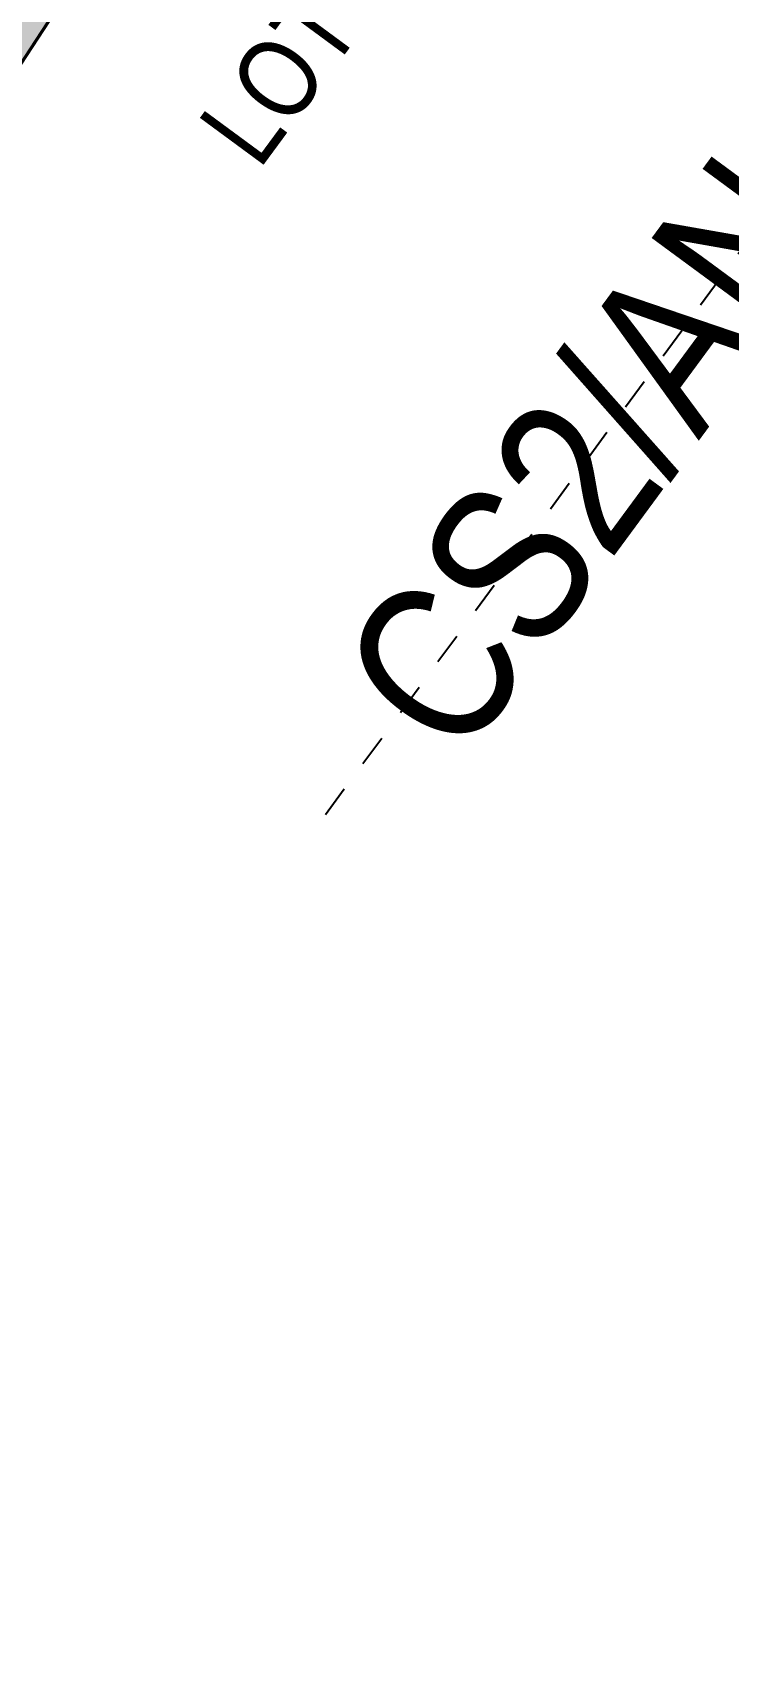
# Model space of a CAD drawing. Extents: x 218857 to 219044, y 632203 to 632441.
# Drawn here: x 218978.59 to 218980.79, y 632272.26 to 632277.41 of the extents above; entities that cross this region are included whole.
import ezdxf
from ezdxf.enums import TextEntityAlignment as Align

# ---------------------------------------------------------------- set-up
doc = ezdxf.new("R2018")
doc.units = 0
doc.header["$MEASUREMENT"] = 0
doc.linetypes.add('TRAZOS', pattern=[19.049999999999997, 12.7, -6.35])
doc.layers.get('0').update_dxf_attribs({"color": 4})
doc.layers.add('PC_T7200_002_SG-GRAL-HIDDEN DATA', color=150, linetype='TRAZOS', true_color=0x007fff, plot=False)
doc.layers.add('PC_T7200_520_SG-LOT 25-SIGNALS', color=1, linetype='Continuous', true_color=0xff0000)
doc.layers.add('PC_T7200_522_SG-LOT 25-AXLE COUNTER', color=7, linetype='Continuous', true_color=0xff0002)
doc.styles.add('ARIAL NARROW', font='ARIALN.TTF')
doc.styles.get("Standard").update_dxf_attribs({"font": 'arial.ttf'})

# ---------------------------------------------------------------- blocks, each defined once
blk = doc.blocks.new('*U41')
at = {"style": 'ARIAL NARROW'}
for tag, height, flags, p in [('AT018', 0.25, 9, (-3.502438253801311, 4.539475526440926)), ('AT008', 0.25, 9, (-3.502438253812526, 4.139475526440926)), ('AT004', 0.25, 9, (-3.502438253823741, 3.739475526440926)), ('AT000', 0.25, 8, (-3.502438253834957, 3.339475526440927)), ('AT003', 0.25, 8, (-3.502438253846171, 2.939475526440927)), ('AT001', 0.5, 8, (-3.502481887116497, 1.539475526440928)), ('GIS01', 0.25, 9, (-3.502481887136124, 0.8394755264409282)), ('GIS02', 0.25, 9, (-3.502481887147339, 0.4394755264409281)), ('GIS03', 0.25, 9, (-3.502481887158554, 0.03947552644092833)), ('GIS04', 0.25, 9, (-3.50248188716977, -0.3605244735590714)), ('GIS05', 0.25, 9, (-3.502481887180984, -0.7605244735590719)), ('GIS06', 0.25, 9, (-3.5024818871922, -1.160524473559072)), ('GIS07', 0.25, 9, (-3.502481887203415, -1.560524473559072)), ('GIS08', 0.25, 9, (-3.50248188721463, -1.960524473559072)), ('GIS09', 0.25, 9, (-3.502481887225846, -2.360524473559072)), ('GIS10', 0.25, 9, (-3.502481887237061, -2.760524473559072))]:
    blk.add_attdef(tag, text='', height=height, rotation=359.9999999983935, dxfattribs=dict(at, flags=flags)).set_placement(p, align=Align.MIDDLE_CENTER)
at = {"lineweight": 30, "flags": 104}
for tag, p in [('X=INSERTIONPOINT', (-8.493485320704986, 2.574008268736391)), ('Y=INSERTIONPOINT', (-8.493273155857231, 2.174008268736385))]:
    blk.add_attdef(tag, text='', height=0.25, dxfattribs=at).set_placement(p, align=Align.MIDDLE_CENTER)
at = {"style": 'ARIAL NARROW', "flags": 9}
for tag, rotation, p in [('AT006', 359.9999999983935, (-0.5024818871164972, 1.539475526356814)), ('AT005', 359.9999999983935, (2.497518112883503, 1.5394755262727)), ('AT007', 314.9999999983935, (5.285906460531821, 1.53947552619452))]:
    blk.add_attdef(tag, text='', height=0.25, rotation=rotation, dxfattribs=at).set_placement(p, align=Align.MIDDLE_LEFT)
blk = doc.blocks.new('*U64')
at = {"layer": 'PC_T7200_002_SG-GRAL-HIDDEN DATA', "linetype": 'TRAZOS', "ltscale": 0.005}
blk.add_line((2.72935637372375, 1.911966842060375), (2.950779963264331, 5.905833589210933), dxfattribs=at)
at = {"lineweight": 30, "flags": 35}
for tag, p in [('X=INSERTIONPOINT', (1.430991131105015, -1.011690934746949)), ('Y=INSERTIONPOINT', (1.830391965752897, -1.033577887829556))]:
    blk.add_attdef(tag, text='', height=0.25, rotation=86.82671866475559, dxfattribs=at).set_placement(p, align=Align.MIDDLE_CENTER)
at = {"style": 'ARIAL NARROW', "flags": 9}
for tag, rotation, p in [('AT007', 41.82671866475559, (-2.471259482942425, 12.50448159022534)), ('AT005', 86.82671866475557, (3.102689069249323, 9.402786448350081)), ('AT006', 86.82671866475557, (-2.791680914340215, 6.72496865490876))]:
    blk.add_attdef(tag, text='', height=0.25, rotation=rotation, dxfattribs=at).set_placement(p, align=Align.MIDDLE_LEFT)
at = {"style": 'ARIAL NARROW'}
blk.add_attdef('AT009', text='', height=0.5000000000000001, rotation=1.843795378697864e-09, dxfattribs=at).set_placement((0.02496386488900758, 5.144995637614683), align=Align.MIDDLE_CENTER)
for tag, height, flags, p in [('AT001', 0.4999999999999999, 8, (2.840068168494035, 3.90890021563563)), ('AT008', 0.25, 9, (0.1442081141674141, 4.058361138575548)), ('AT004', 0.25, 9, (0.5435947888824684, 4.03621877962149)), ('AT000', 0.25, 8, (0.942981463597526, 4.014076420667432)), ('AT003', 0.25, 8, (1.34236813831258, 3.991934061713374)), ('GIS01', 0.25, 9, (3.538994849245386, 3.870151087466053)), ('GIS02', 0.25, 9, (3.938381523960441, 3.848008728511993)), ('GIS03', 0.25, 9, (4.337768198675496, 3.825866369557937)), ('GIS04', 0.25, 9, (4.737154873390555, 3.803724010603879)), ('GIS05', 0.25, 9, (5.13654154810561, 3.78158165164982)), ('GIS06', 0.25, 9, (5.535928222820667, 3.759439292695762)), ('GIS07', 0.25, 9, (5.93531489753572, 3.737296933741704)), ('GIS08', 0.25, 9, (6.334701572250777, 3.715154574787648)), ('GIS09', 0.25, 9, (6.734088246965833, 3.693012215833589)), ('GIS10', 0.25, 9, (7.133474921680891, 3.67086985687953))]:
    blk.add_attdef(tag, text='', height=height, rotation=86.82671866475557, dxfattribs=dict(at, flags=flags)).set_placement(p, align=Align.MIDDLE_CENTER)
blk = doc.blocks.new('*U126')
at = {"true_color": 0xffffff}
h = blk.add_hatch(color=7, dxfattribs=at)
h.dxf.hatch_style = 1
h.paths.add_polyline_path([(0.6249638641549256, 3.344995637821353), (-0.5750361358450629, 3.344995637782739), (-0.5750361358836764, 4.544995637724565), (0.6249638641163131, 4.544995637763177)])
at = {"color": 0, "const_width": 0.01, "flags": 128}
blk.add_lwpolyline([(0.6249638641549256, 3.344995637821353), (-0.5750361358450629, 3.344995637782739), (-0.5750361358836764, 4.544995637724565), (0.6249638641163131, 4.544995637763177)], close=True, dxfattribs=at)
at = {"lineweight": 30, "flags": 17}
for tag, p in [('X=INSERTIONPOINT', (-3.715401537662342, -1.51869682706768)), ('Y=INSERTIONPOINT', (-3.316000703011091, -1.540583780088789))]:
    blk.add_attdef(tag, text='', height=0.25, rotation=86.8267186735779, dxfattribs=at).set_placement(p, align=Align.MIDDLE_CENTER)
at = {"style": 'ARIAL NARROW', "flags": 9}
for tag, rotation, p in [('AT007', 41.82671867357787, (-7.617652153790988, 11.99747569730376)), ('AT005', 86.82671867357789, (-4.259081465186405, 9.01860311110368)), ('AT006', 86.82671867357789, (-7.938073584298857, 6.21796276193783))]:
    blk.add_attdef(tag, text='', height=0.25, rotation=rotation, dxfattribs=at).set_placement(p, align=Align.MIDDLE_LEFT)
at = {"style": 'ARIAL NARROW'}
for tag, height, flags, p in [('AT001', 0.5, 8, (-2.306324501030988, 3.401894323531867)), ('AT008', 0.25, 9, (-5.002184555380623, 3.551355246056679)), ('AT004', 0.25, 9, (-4.602797880662159, 3.529212887164117)), ('AT000', 0.25, 8, (-4.203411205943693, 3.507070528271556)), ('AT003', 0.25, 8, (-3.804024531225229, 3.484928169378995)), ('GIS01', 0.25, 9, (-1.60739782027367, 3.36314519546991)), ('GIS02', 0.25, 9, (-1.208011145555206, 3.341002836577349)), ('GIS03', 0.25, 9, (-0.8086244708367406, 3.318860477684788)), ('GIS04', 0.25, 9, (-0.4092377961182753, 3.296718118792227)), ('GIS05', 0.25, 9, (-0.009851121399809926, 3.274575759899665)), ('GIS06', 0.25, 9, (0.3895355533186555, 3.252433401007104)), ('GIS07', 0.25, 9, (0.7889222280371191, 3.230291042114543)), ('GIS08', 0.25, 9, (1.188308902755585, 3.208148683221982)), ('GIS09', 0.25, 9, (1.58769557747405, 3.186006324329421)), ('GIS10', 0.25, 9, (1.987082252192516, 3.163863965436859))]:
    blk.add_attdef(tag, text='', height=height, rotation=86.82671867357789, dxfattribs=dict(at, flags=flags)).set_placement(p, align=Align.MIDDLE_CENTER)
blk = doc.blocks.new('*U160')
at = {"lineweight": 30}
for tag, p in [('Y=INSERTIONPOINT', (8.442102645925392, -1.499835137094466)), ('X=INSERTIONPOINT', (8.4423148108, -1.899835137094458))]:
    blk.add_attdef(tag, text='', height=0.25, rotation=179.9999999987485, dxfattribs=at).set_placement(p, align=Align.MIDDLE_CENTER)
at = {"style": 'ARIAL NARROW'}
for tag, height, flags, p in [('GIS10', 0.25, 9, (3.451311376973951, 3.434697604865946)), ('GIS09', 0.25, 9, (3.451311376989589, 3.034697604865946)), ('GIS08', 0.25, 9, (3.451311377005227, 2.634697604865945)), ('GIS07', 0.25, 9, (3.451311377020865, 2.234697604865945)), ('GIS06', 0.25, 9, (3.451311377036503, 1.834697604865944)), ('GIS05', 0.25, 9, (3.451311377052141, 1.434697604865945)), ('GIS04', 0.25, 9, (3.451311377067778, 1.034697604865944)), ('GIS03', 0.25, 9, (3.451311377083417, 0.634697604865945)), ('GIS02', 0.25, 9, (3.451311377099055, 0.2346976048659448)), ('GIS01', 0.25, 9, (3.451311377114692, -0.1653023951340546)), ('AT001', 0.5, 8, (3.451311377142059, -0.8653023951340549)), ('AT003', 0.25, 8, (3.451267743965719, -2.265302395134056)), ('AT000', 0.25, 8, (3.451267743981357, -2.665302395134057)), ('AT004', 0.25, 9, (3.451267743996995, -3.065302395134056)), ('AT008', 0.25, 9, (3.451267744012633, -3.465302395134057)), ('AT018', 0.25, 9, (3.45126774402827, -3.865302395134056))]:
    blk.add_attdef(tag, text='', height=height, rotation=180.0000000022399, dxfattribs=dict(at, flags=flags)).set_placement(p, align=Align.MIDDLE_CENTER)
at = {"style": 'ARIAL NARROW', "flags": 9}
for tag, rotation, p in [('AT007', 135.0000000022399, (-5.337076970506262, -0.8653023954776354)), ('AT005', 180.0000000022399, (-2.548688622857942, -0.865302395368624)), ('AT006', 180.0000000022399, (0.4513113771420594, -0.8653023952513396))]:
    blk.add_attdef(tag, text='', height=0.25, rotation=rotation, dxfattribs=at).set_placement(p, align=Align.MIDDLE_LEFT)

msp = doc.modelspace()

# ---------------------------------------------------------------- block references
at = {"layer": 'PC_T7200_520_SG-LOT 25-SIGNALS'}
ref = msp.add_blockref('*U64', (218976.184, 632274.8299999984, 788.954), dxfattribs=dict(at, rotation=326.8146191852896))
ref.add_attrib('AT001', 'CS2/ANS/22', dxfattribs={"layer": '0', "height": 0.4999999999999999, "rotation": 53.6413378509107, "style": 'ARIAL NARROW'}).set_placement((218980.7003997778, 632276.546863751, 788.954), align=Align.MIDDLE_CENTER)
ref.add_attrib('AT003', 'LOT-25', dxfattribs={"layer": '0', "height": 0.25, "rotation": 53.6413378509107, "style": 'ARIAL NARROW'}).set_placement((218979.4924171848, 632277.4361207752, 788.954), align=Align.MIDDLE_CENTER)
at = {"layer": 'PC_T7200_520_SG-LOT 25-SIGNALS', "rotation": 326.8146191747146}
msp.add_blockref('*U126', (218976.184, 632274.8299999984, 788.954), dxfattribs=at)
at = {"layer": 'PC_T7200_522_SG-LOT 25-AXLE COUNTER'}
ref = msp.add_blockref('*U41', (218970.8017566225, 632279.2046747359), dxfattribs=dict(at, rotation=55.15152175685955))
lines = msp.add_mtext('Y=632279.205', dxfattribs={"layer": '0', "insert": (218967.0446150657, 632277.5528205594), "char_height": 2.5, "attachment_point": 1, "rotation": 55.151521755253086, "bg_fill": 1, "box_fill_scale": 1, "bg_fill_color": 7, "bg_fill_true_color": 16777215, "bg_fill_transparency": 0})
ref.add_attrib('Y=INSERTIONPOINT', '', (218967.0446150657, 632277.5528205594), dxfattribs={"flags": 10}).embed_mtext(lines)
lines = msp.add_mtext('X=218970.802', dxfattribs={"layer": '0', "insert": (218966.7163735854, 632277.7814196246), "char_height": 2.5, "attachment_point": 1, "rotation": 55.151521755253086, "bg_fill": 1, "box_fill_scale": 1, "bg_fill_color": 7, "bg_fill_true_color": 16777215, "bg_fill_transparency": 0})
ref.add_attrib('X=INSERTIONPOINT', '', (218966.7163735854, 632277.7814196246), dxfattribs={"flags": 10}).embed_mtext(lines)
ref = msp.add_blockref('*U160', (218975.7862584676, 632275.7226936881), dxfattribs=dict(at, rotation=237.5029209241402))
lines = msp.add_mtext('Y=632275.723', dxfattribs={"layer": '0', "insert": (218972.6961549704, 632273.5990360631), "char_height": 2.5, "attachment_point": 1, "rotation": 57.5029209258138, "bg_fill": 1, "box_fill_scale": 1, "bg_fill_color": 7, "bg_fill_true_color": 16777215, "bg_fill_transparency": 0})
ref.add_attrib('Y=INSERTIONPOINT', '', (218972.6961549704, 632273.5990360631), dxfattribs={"flags": 36}).embed_mtext(lines)
lines = msp.add_mtext('X=218975.786', dxfattribs={"layer": '0', "insert": (218972.3588108781, 632273.8139755087), "char_height": 2.5, "attachment_point": 1, "rotation": 57.5029209258138, "bg_fill": 1, "box_fill_scale": 1, "bg_fill_color": 7, "bg_fill_true_color": 16777215, "bg_fill_transparency": 0})
ref.add_attrib('X=INSERTIONPOINT', '', (218972.3588108781, 632273.8139755087), dxfattribs={"flags": 36}).embed_mtext(lines)

doc.saveas('drawing.dxf')
